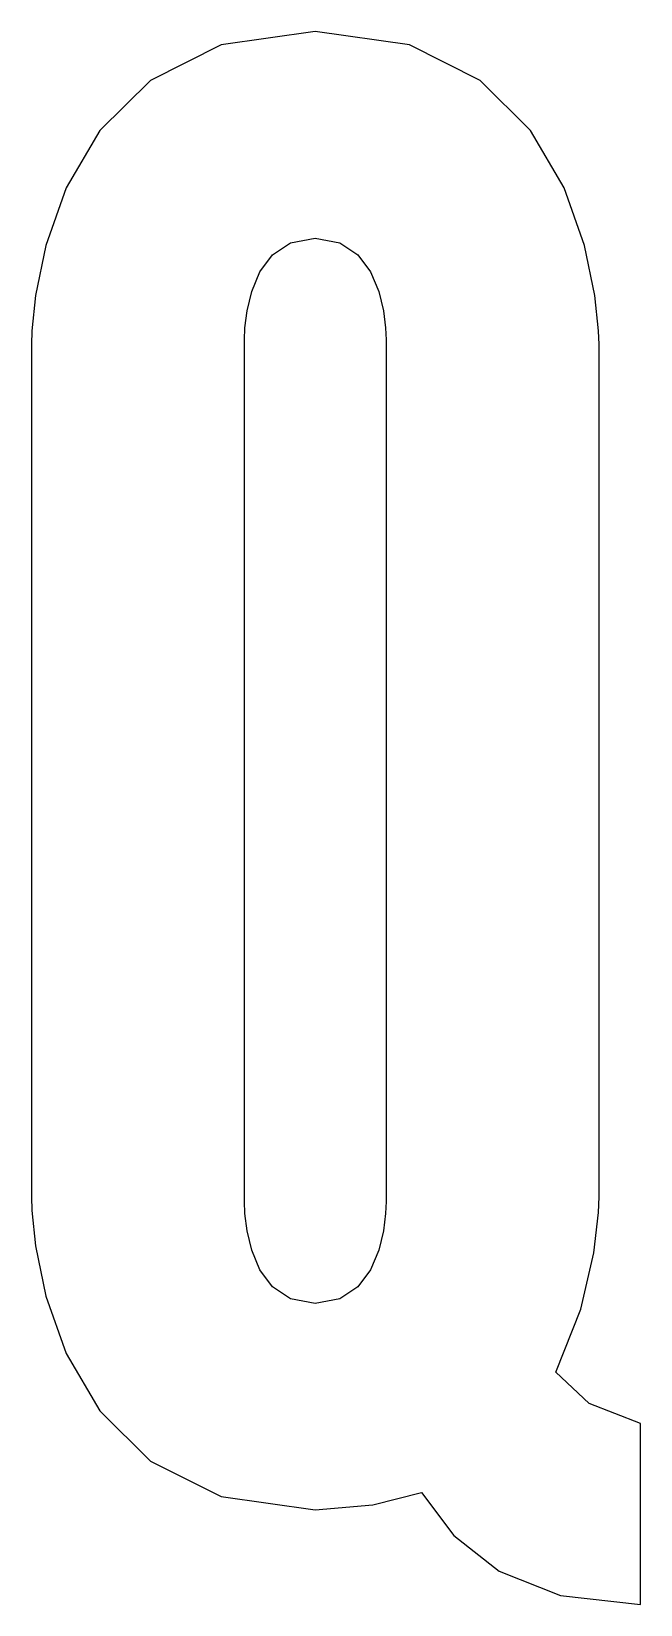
# Model space of a CAD drawing. Extents: x 0 to 0.49, y 0 to 1.28.
import ezdxf

# ---------------------------------------------------------------- set-up
doc = ezdxf.new("R2010")
doc.units = 0
doc.layers.get('0').update_dxf_attribs({"linetype": 'CONTINUOUS'})

msp = doc.modelspace()

# ---------------------------------------------------------------- linework, layer by layer
at = {"color": 0}
for p, q in [((0.1539, 1.2675), (0.0965, 1.2387)), ((0.2304, 1.2784), (0.1539, 1.2675)), ((0.3069, 1.2675), (0.2304, 1.2784)), ((0.3643, 1.2387), (0.3069, 1.2675)), ((0.0965, 1.2387), (0.0555, 1.198)), ((0.4053, 1.198), (0.3643, 1.2387)), ((0.0555, 1.198), (0.0282, 1.1513)), ((0.4326, 1.1513), (0.4053, 1.198)), ((0.0282, 1.1513), (0.0117, 1.1045)), ((0.4491, 1.1045), (0.4326, 1.1513)), ((0.0117, 1.1045), (0.0033, 1.0638)), ((0.1957, 1.097), (0.2104, 1.1067)), ((0.2104, 1.1067), (0.2304, 1.1104)), ((0.2304, 1.1104), (0.2503, 1.1067)), ((0.2503, 1.1067), (0.265, 1.097)), ((0.4575, 1.0638), (0.4491, 1.1045)), ((0.1855, 1.0831), (0.1957, 1.097)), ((0.265, 1.097), (0.2753, 1.0831)), ((0.1789, 1.0672), (0.1855, 1.0831)), ((0.2753, 1.0831), (0.282, 1.0672)), ((0.0033, 1.0638), (0.0003, 1.035)), ((0.1751, 1.0514), (0.1789, 1.0672)), ((0.282, 1.0672), (0.2857, 1.0514)), ((0.4604, 1.035), (0.4575, 1.0638)), ((0.1733, 1.0375), (0.1751, 1.0514)), ((0.2857, 1.0514), (0.2874, 1.0375)), ((0.1729, 1.0278), (0.1733, 1.0375)), ((0.2874, 1.0375), (0.2879, 1.0278)), ((0.0003, 1.035), (-0.0001, 1.024)), ((-0.0001, 1.024), (-0.0001, 0.3312)), ((0.1729, 1.024), (0.1729, 1.0278)), ((0.1729, 0.3312), (0.1729, 1.024)), ((0.2879, 1.0278), (0.2879, 1.024)), ((0.2879, 1.024), (0.2879, 0.3312)), ((0.4609, 1.024), (0.4604, 1.035)), ((0.4609, 0.3312), (0.4609, 1.024)), ((-0.0001, 0.3312), (0.0003, 0.3203)), ((0.0003, 0.3203), (0.0033, 0.2914)), ((0.1729, 0.3275), (0.1729, 0.3312)), ((0.1733, 0.3177), (0.1729, 0.3275)), ((0.2879, 0.3275), (0.2874, 0.3177)), ((0.2879, 0.3312), (0.2879, 0.3275)), ((0.4603, 0.3186), (0.4609, 0.3312)), ((0.1751, 0.3038), (0.1733, 0.3177)), ((0.2874, 0.3177), (0.2857, 0.3038)), ((0.4565, 0.2858), (0.4603, 0.3186)), ((0.1789, 0.288), (0.1751, 0.3038)), ((0.2857, 0.3038), (0.282, 0.288)), ((0.0033, 0.2914), (0.0117, 0.2507)), ((0.1855, 0.2721), (0.1789, 0.288)), ((0.282, 0.288), (0.2753, 0.2721)), ((0.446, 0.2401), (0.4565, 0.2858)), ((0.1957, 0.2582), (0.1855, 0.2721)), ((0.2753, 0.2721), (0.265, 0.2582)), ((0.2104, 0.2485), (0.1957, 0.2582)), ((0.265, 0.2582), (0.2503, 0.2485)), ((0.0117, 0.2507), (0.0282, 0.204)), ((0.2304, 0.2447), (0.2104, 0.2485)), ((0.2503, 0.2485), (0.2304, 0.2447)), ((0.4257, 0.1888), (0.446, 0.2401)), ((0.0282, 0.204), (0.0555, 0.1573)), ((0.4529, 0.1632), (0.4257, 0.1888)), ((0.0555, 0.1573), (0.0965, 0.1165)), ((0.4945, 0.1471), (0.4529, 0.1632)), ((0.4945, -0.0001), (0.4945, 0.1471)), ((0.0965, 0.1165), (0.1539, 0.0877)), ((0.2772, 0.081), (0.3168, 0.0911)), ((0.3168, 0.0911), (0.343, 0.056)), ((0.1539, 0.0877), (0.2304, 0.0768)), ((0.2304, 0.0768), (0.2772, 0.081)), ((0.343, 0.056), (0.3798, 0.027)), ((0.3798, 0.027), (0.4296, 0.0073)), ((0.4296, 0.0073), (0.4945, -0.0001))]:
    msp.add_line(p, q, dxfattribs=at)

doc.saveas('drawing.dxf')
